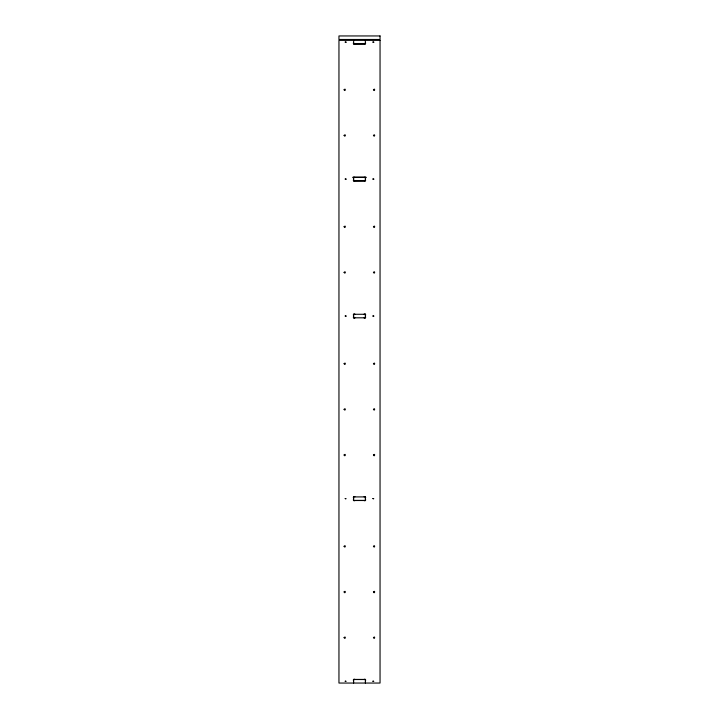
<?xml version="1.0" encoding="UTF-8"?>
<svg xmlns="http://www.w3.org/2000/svg" width="719" height="719" viewBox="0 0 719 719"><rect width="100%" height="100%" fill="white"/><g stroke="black" fill="none" stroke-linecap="round" stroke-linejoin="round"><path stroke-width="1.08" d="M352.652 177.314L366.348 177.314M365.369 40.354L365.369 43.877A0.908 0.908 0 0 1 364.084 43.958L354.916 43.958A0.908 0.908 0 0 1 353.631 43.958L353.631 40.354M365.369 177.314L365.369 180.837A0.908 0.908 0 0 1 364.084 180.927L354.916 180.927A0.908 0.908 0 0 1 353.631 180.927L353.631 177.314A0.908 0.908 0 0 1 354.916 177.233L364.084 177.233A0.908 0.908 0 0 1 365.369 177.233A0.908 0.908 0 0 1 365.369 178.519M365.369 683.05L365.369 679.527L353.631 679.527L353.631 683.05M353.631 680.731A0.908 0.908 0 0 1 353.631 679.437A0.908 0.908 0 0 1 354.916 679.437L364.084 679.437A0.908 0.908 0 0 1 365.369 679.437A0.908 0.908 0 0 1 365.369 680.731M353.631 499.229A0.908 0.908 0 0 0 353.631 500.514A0.908 0.908 0 0 0 354.916 500.514L364.084 500.514A0.908 0.908 0 0 0 365.369 500.514A0.908 0.908 0 0 0 365.369 499.229M353.631 498.105A0.908 0.908 0 0 1 353.631 496.82A0.908 0.908 0 0 1 354.916 496.82M364.084 496.82A0.908 0.908 0 0 1 365.369 496.82A0.908 0.908 0 0 1 365.369 498.105M354.916 317.897A0.908 0.908 0 0 1 353.631 317.897A0.908 0.908 0 0 1 353.631 316.612M365.369 316.612A0.908 0.908 0 0 1 365.369 317.897A0.908 0.908 0 0 1 364.084 317.897M353.631 315.479A0.908 0.908 0 0 1 353.631 314.194A0.908 0.908 0 0 1 354.916 314.194M364.084 314.194A0.908 0.908 0 0 1 365.369 314.194A0.908 0.908 0 0 1 365.369 315.479M353.631 179.642A0.908 0.908 0 0 0 353.631 180.927L365.369 180.837A0.908 0.908 0 0 0 365.369 179.642M353.631 178.519A0.908 0.908 0 0 1 353.631 177.233M353.631 42.673A0.908 0.908 0 0 0 353.631 43.958L365.369 43.877A0.908 0.908 0 0 0 365.369 42.673M345.21 42.07L346.091 42.151L345.21 42.07M344.095 89.758C345.381 92.365 346.001 87.448 344.095 89.758M344.095 135.415C345.228 138.012 346.234 133.195 344.104 135.343M345.21 179.04L346.091 179.121L345.21 179.04M344.095 226.719C345.228 229.316 346.207 224.517 344.104 226.656M344.095 272.375C345.354 274.991 346.037 270.074 344.095 272.375M345.21 316.009L346.091 316.081L345.21 316.009M344.095 363.688C345.282 366.295 346.118 361.468 344.104 363.625M344.095 409.345C345.39 411.951 345.992 407.053 344.095 409.345M344.095 455.001C345.327 457.617 346.1 452.691 344.095 455.001M345.21 498.626L346.082 498.743L345.228 498.546M344.095 546.314C345.363 548.93 346.001 544.004 344.095 546.314M344.095 591.971C345.282 594.568 346.118 589.751 344.104 591.899M344.095 637.618C345.39 640.225 345.992 635.326 344.095 637.618M372.909 42.07L373.79 42.151L372.909 42.07M345.21 681.253L346.091 681.324L345.219 681.208M373.44 89.758C374.725 92.374 375.372 87.439 373.44 89.758M373.44 135.415C374.608 138.003 375.507 133.231 373.449 135.343M372.909 179.04L373.79 179.121L372.909 179.04M373.44 226.719C374.59 229.316 375.543 224.526 373.449 226.656M373.44 272.375C374.689 274.991 375.39 270.065 373.44 272.375M372.909 316.009L373.79 316.081L372.909 316.009M373.44 363.688C374.644 366.286 375.453 361.477 373.449 363.625M373.44 409.345C374.689 411.969 375.39 407.017 373.44 409.345M373.44 455.001C374.689 457.608 375.417 452.709 373.44 455.001M372.909 498.626L373.79 498.707L372.918 498.591M373.44 546.314C374.716 548.93 375.345 544.004 373.44 546.314M373.44 591.971C374.644 594.568 375.453 589.76 373.449 591.899M373.44 637.618C374.689 640.243 375.39 635.299 373.44 637.618M372.909 681.253L373.79 681.324L372.918 681.208M380.045 35.95L338.955 35.95L338.955 39.473L380.045 39.473L380.045 35.95M380.045 40.354L338.955 40.354L338.955 683.05L380.045 683.05L380.045 40.354M365.369 314.284L353.631 314.284L353.631 317.807L365.369 317.807L365.369 314.284M365.369 496.91L353.631 496.91L353.631 500.424L365.369 500.424L365.369 496.91"/></g></svg>
